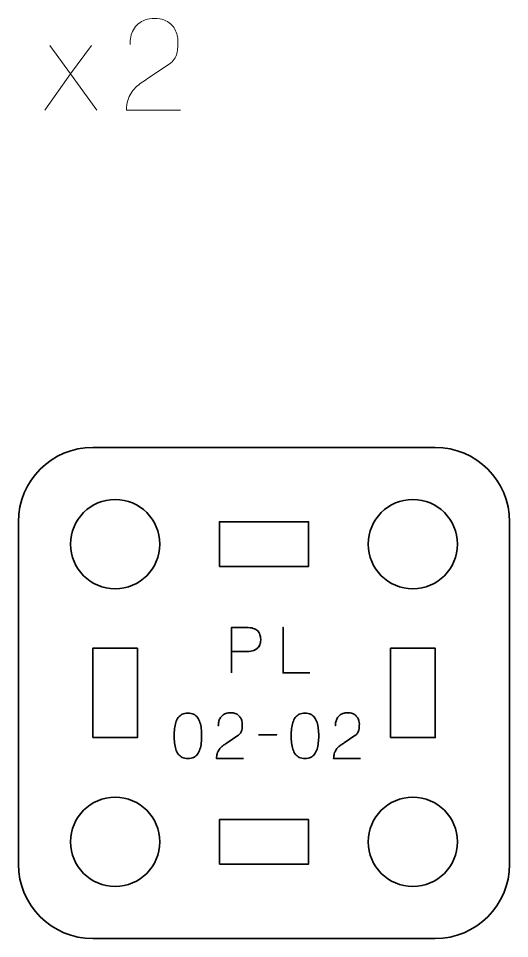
# Model space of a CAD drawing. Header units: centimetres. Extents: x -40 to 171, y -20 to 141.
# Drawn here: x 141.91 to 145.21, y 96.43 to 102.61 of the extents above; entities that cross this region are included whole.
import ezdxf

# ---------------------------------------------------------------- set-up
doc = ezdxf.new("R2010")
doc.units = ezdxf.units.CM
doc.header["$MEASUREMENT"] = 0
doc.layers.add('Layer 1', color=7, linetype='Continuous')

msp = doc.modelspace()

# ---------------------------------------------------------------- linework, layer by layer
at = {"layer": 'Layer 1', "color": 250, "lineweight": 35}
for points in [[(143.25675, 98.93235), (143.85675, 98.93235), (143.85675, 99.23235), (143.25675, 99.23235), (143.25675, 98.93235)], [(142.40675, 97.78235), (142.70675, 97.78235), (142.70675, 98.38235), (142.40675, 98.38235), (142.40675, 97.78235)], [(144.40675, 97.78235), (144.70675, 97.78235), (144.70675, 98.38235), (144.40675, 98.38235), (144.40675, 97.78235)], [(143.25675, 96.93235), (143.85675, 96.93235), (143.85675, 97.23235), (143.25675, 97.23235), (143.25675, 96.93235)]]:
    msp.add_lwpolyline(points, close=True, dxfattribs=at)
for centre in [(142.55675, 99.08235), (144.55675, 99.08235), (142.55675, 97.08235), (144.55675, 97.08235)]:
    msp.add_ellipse(centre, major_axis=(0, 0.3), ratio=1, dxfattribs=at)
at = {"layer": 'Layer 1', "color": 30, "lineweight": 9}
for points, knots in [([(142.99604, 101.9982), (142.99604, 101.9982), (142.63282, 101.9982), (142.63282, 101.9982), (142.63282, 101.9982), (142.63353, 102.02275), (142.63663, 102.04448), (142.64185, 102.06311), (142.64185, 102.06311), (142.64721, 102.08174), (142.65441, 102.09811), (142.6633, 102.11222), (142.6633, 102.11222), (142.67233, 102.12633), (142.68263, 102.13889), (142.69435, 102.1499), (142.69435, 102.1499), (142.70606, 102.16104), (142.71862, 102.1712), (142.73216, 102.1808), (142.73216, 102.1808), (142.74571, 102.19025), (142.75968, 102.19971), (142.77421, 102.20902), (142.77421, 102.20902), (142.77421, 102.20902), (142.91899, 102.30554), (142.91899, 102.30554), (142.91899, 102.30554), (142.93381, 102.31598), (142.94538, 102.32741), (142.95357, 102.33969), (142.95357, 102.33969), (142.96189, 102.35197), (142.96768, 102.36495), (142.97121, 102.37864), (142.97121, 102.37864), (142.97459, 102.39218), (142.97671, 102.40615), (142.97742, 102.42026), (142.97742, 102.42026), (142.97812, 102.43452), (142.9784, 102.44877), (142.97826, 102.46302), (142.97826, 102.46302), (142.97826, 102.47473), (142.97671, 102.48729), (142.97361, 102.50084), (142.97361, 102.50084), (142.97036, 102.51425), (142.96528, 102.52765), (142.95808, 102.54092), (142.95808, 102.54092), (142.95089, 102.55418), (142.94129, 102.56632), (142.9293, 102.57732), (142.9293, 102.57732), (142.9173, 102.58819), (142.90248, 102.59694), (142.88485, 102.60357), (142.88485, 102.60357), (142.86721, 102.6102), (142.84646, 102.61359), (142.82247, 102.61373), (142.82247, 102.61373), (142.79834, 102.61359), (142.77704, 102.6102), (142.75869, 102.60371), (142.75869, 102.60371), (142.74035, 102.59722), (142.72468, 102.58819), (142.7117, 102.57676), (142.7117, 102.57676), (142.69872, 102.56533), (142.68828, 102.55206), (142.68009, 102.53725), (142.68009, 102.53725), (142.67191, 102.52243), (142.66598, 102.50663), (142.66217, 102.48997), (142.66217, 102.48997), (142.65836, 102.47332), (142.65653, 102.45639), (142.65653, 102.43932), (142.65653, 102.43932), (142.65653, 102.45639), (142.65836, 102.47332), (142.66217, 102.48997), (142.66217, 102.48997), (142.66598, 102.50663), (142.67191, 102.52243), (142.68009, 102.53725), (142.68009, 102.53725), (142.68828, 102.55206), (142.69872, 102.56533), (142.7117, 102.57676), (142.7117, 102.57676), (142.72468, 102.58819), (142.74035, 102.59722), (142.75869, 102.60371), (142.75869, 102.60371), (142.77704, 102.6102), (142.79834, 102.61359), (142.82247, 102.61373), (142.82247, 102.61373), (142.84646, 102.61359), (142.86721, 102.6102), (142.88485, 102.60357), (142.88485, 102.60357), (142.90248, 102.59694), (142.9173, 102.58819), (142.9293, 102.57732), (142.9293, 102.57732), (142.94129, 102.56632), (142.95089, 102.55418), (142.95808, 102.54092), (142.95808, 102.54092), (142.96528, 102.52765), (142.97036, 102.51425), (142.97361, 102.50084), (142.97361, 102.50084), (142.97671, 102.48729), (142.97826, 102.47473), (142.97826, 102.46302), (142.97826, 102.46302), (142.9784, 102.44877), (142.97812, 102.43452), (142.97742, 102.42026), (142.97742, 102.42026), (142.97671, 102.40615), (142.97459, 102.39218), (142.97121, 102.37864), (142.97121, 102.37864), (142.96768, 102.36495), (142.96189, 102.35197), (142.95357, 102.33969), (142.95357, 102.33969), (142.94538, 102.32741), (142.93381, 102.31598), (142.91899, 102.30554), (142.91899, 102.30554), (142.91899, 102.30554), (142.77421, 102.20902), (142.77421, 102.20902), (142.77421, 102.20902), (142.75968, 102.19971), (142.74571, 102.19025), (142.73216, 102.1808), (142.73216, 102.1808), (142.71862, 102.1712), (142.70606, 102.16104), (142.69435, 102.1499), (142.69435, 102.1499), (142.68263, 102.13889), (142.67233, 102.12633), (142.6633, 102.11222), (142.6633, 102.11222), (142.65441, 102.09811), (142.64721, 102.08174), (142.64185, 102.06311), (142.64185, 102.06311), (142.63663, 102.04448), (142.63353, 102.02275), (142.63282, 101.9982), (142.63282, 101.9982), (142.63282, 101.9982), (142.99604, 101.9982), (142.99604, 101.9982)], [0, 0, 0, 0, 0.0238095, 0.0238095, 0.0238095, 0.0238095, 0.047619, 0.047619, 0.047619, 0.047619, 0.0714286, 0.0714286, 0.0714286, 0.0714286, 0.0952381, 0.0952381, 0.0952381, 0.0952381, 0.1190476, 0.1190476, 0.1190476, 0.1190476, 0.1428571, 0.1428571, 0.1428571, 0.1428571, 0.1666667, 0.1666667, 0.1666667, 0.1666667, 0.1904762, 0.1904762, 0.1904762, 0.1904762, 0.2142857, 0.2142857, 0.2142857, 0.2142857, 0.2380952, 0.2380952, 0.2380952, 0.2380952, 0.2619048, 0.2619048, 0.2619048, 0.2619048, 0.2857143, 0.2857143, 0.2857143, 0.2857143, 0.3095238, 0.3095238, 0.3095238, 0.3095238, 0.3333333, 0.3333333, 0.3333333, 0.3333333, 0.3571429, 0.3571429, 0.3571429, 0.3571429, 0.3809524, 0.3809524, 0.3809524, 0.3809524, 0.4047619, 0.4047619, 0.4047619, 0.4047619, 0.4285714, 0.4285714, 0.4285714, 0.4285714, 0.452381, 0.452381, 0.452381, 0.452381, 0.4761905, 0.4761905, 0.4761905, 0.4761905, 0.5, 0.5, 0.5, 0.5, 0.5238095, 0.5238095, 0.5238095, 0.5238095, 0.547619, 0.547619, 0.547619, 0.547619, 0.5714286, 0.5714286, 0.5714286, 0.5714286, 0.5952381, 0.5952381, 0.5952381, 0.5952381, 0.6190476, 0.6190476, 0.6190476, 0.6190476, 0.6428571, 0.6428571, 0.6428571, 0.6428571, 0.6666667, 0.6666667, 0.6666667, 0.6666667, 0.6904762, 0.6904762, 0.6904762, 0.6904762, 0.7142857, 0.7142857, 0.7142857, 0.7142857, 0.7380952, 0.7380952, 0.7380952, 0.7380952, 0.7619048, 0.7619048, 0.7619048, 0.7619048, 0.7857143, 0.7857143, 0.7857143, 0.7857143, 0.8095238, 0.8095238, 0.8095238, 0.8095238, 0.8333333, 0.8333333, 0.8333333, 0.8333333, 0.8571429, 0.8571429, 0.8571429, 0.8571429, 0.8809524, 0.8809524, 0.8809524, 0.8809524, 0.9047619, 0.9047619, 0.9047619, 0.9047619, 0.9285714, 0.9285714, 0.9285714, 0.9285714, 0.952381, 0.952381, 0.952381, 0.952381, 0.9761905, 0.9761905, 0.9761905, 0.9761905, 1, 1, 1, 1]), ([(142.08333, 101.9982), (142.08333, 101.9982), (142.25774, 102.24035), (142.25774, 102.24035), (142.25774, 102.24035), (142.25774, 102.24035), (142.11889, 102.43254), (142.11889, 102.43254), (142.11889, 102.43254), (142.11889, 102.43254), (142.25774, 102.24035), (142.25774, 102.24035), (142.25774, 102.24035), (142.25774, 102.24035), (142.39744, 102.43254), (142.39744, 102.43254), (142.39744, 102.43254), (142.39744, 102.43254), (142.25774, 102.24035), (142.25774, 102.24035), (142.25774, 102.24035), (142.25774, 102.24035), (142.43301, 101.9982), (142.43301, 101.9982), (142.43301, 101.9982), (142.43301, 101.9982), (142.25774, 102.24035), (142.25774, 102.24035), (142.25774, 102.24035), (142.25774, 102.24035), (142.08333, 101.9982), (142.08333, 101.9982)], [0, 0, 0, 0, 0.125, 0.125, 0.125, 0.125, 0.25, 0.25, 0.25, 0.25, 0.375, 0.375, 0.375, 0.375, 0.5, 0.5, 0.5, 0.5, 0.625, 0.625, 0.625, 0.625, 0.75, 0.75, 0.75, 0.75, 0.875, 0.875, 0.875, 0.875, 1, 1, 1, 1])]:
    msp.add_open_spline(points, degree=3, knots=knots, dxfattribs=at)
at = {"layer": 'Layer 1', "color": 250, "lineweight": 35}
msp.add_open_spline([(141.90675, 96.93235), (141.90675, 96.93235), (141.90675, 99.23235), (141.90675, 99.23235), (141.90675, 99.23235), (141.90675, 99.50844), (142.13066, 99.73235), (142.40675, 99.73235), (142.40675, 99.73235), (142.40675, 99.73235), (144.70675, 99.73235), (144.70675, 99.73235), (144.70675, 99.73235), (144.98284, 99.73235), (145.20675, 99.50844), (145.20675, 99.23235), (145.20675, 99.23235), (145.20675, 99.23235), (145.20675, 96.93235), (145.20675, 96.93235), (145.20675, 96.93235), (145.20675, 96.65626), (144.98284, 96.43235), (144.70675, 96.43235), (144.70675, 96.43235), (144.70675, 96.43235), (142.40675, 96.43235), (142.40675, 96.43235), (142.40675, 96.43235), (142.13066, 96.43235), (141.90675, 96.65626), (141.90675, 96.93235)], degree=3, knots=[0, 0, 0, 0, 0.125, 0.125, 0.125, 0.125, 0.25, 0.25, 0.25, 0.25, 0.375, 0.375, 0.375, 0.375, 0.5, 0.5, 0.5, 0.5, 0.625, 0.625, 0.625, 0.625, 0.75, 0.75, 0.75, 0.75, 0.875, 0.875, 0.875, 0.875, 1, 1, 1, 1], dxfattribs=at)
at = {"layer": 'Layer 1', "color": 30, "lineweight": 35}
for points, knots in [([(143.3392, 98.21743), (143.3392, 98.21743), (143.3392, 98.52265), (143.3392, 98.52265), (143.3392, 98.52265), (143.3392, 98.52265), (143.43657, 98.52265), (143.43657, 98.52265), (143.43657, 98.52265), (143.45604, 98.52258), (143.47205, 98.52039), (143.48468, 98.51616), (143.48468, 98.51616), (143.49724, 98.512), (143.50712, 98.50621), (143.51425, 98.49887), (143.51425, 98.49887), (143.52137, 98.49161), (143.52645, 98.48328), (143.52956, 98.4739), (143.52956, 98.4739), (143.53259, 98.46451), (143.53435, 98.45471), (143.53478, 98.44433), (143.53478, 98.44433), (143.53527, 98.43396), (143.53407, 98.4238), (143.53125, 98.41393), (143.53125, 98.41393), (143.52836, 98.40405), (143.52349, 98.39509), (143.5165, 98.38704), (143.5165, 98.38704), (143.50959, 98.379), (143.50021, 98.37258), (143.48842, 98.36785), (143.48842, 98.36785), (143.47664, 98.36306), (143.46204, 98.36066), (143.44461, 98.36052), (143.44461, 98.36052), (143.44461, 98.36052), (143.3392, 98.36052), (143.3392, 98.36052), (143.3392, 98.36052), (143.3392, 98.36052), (143.44461, 98.36052), (143.44461, 98.36052), (143.44461, 98.36052), (143.46168, 98.36066), (143.47615, 98.36306), (143.48786, 98.36785), (143.48786, 98.36785), (143.49964, 98.37258), (143.50903, 98.379), (143.51608, 98.38704), (143.51608, 98.38704), (143.52307, 98.39509), (143.52808, 98.40405), (143.53104, 98.41393), (143.53104, 98.41393), (143.534, 98.4238), (143.53527, 98.43396), (143.53478, 98.44433), (143.53478, 98.44433), (143.53435, 98.45471), (143.53259, 98.46451), (143.52942, 98.4739), (143.52942, 98.4739), (143.52631, 98.48328), (143.52109, 98.49161), (143.51396, 98.49887), (143.51396, 98.49887), (143.50677, 98.50621), (143.49689, 98.512), (143.48433, 98.51616), (143.48433, 98.51616), (143.4717, 98.52039), (143.45583, 98.52258), (143.43657, 98.52265), (143.43657, 98.52265), (143.43657, 98.52265), (143.3392, 98.52265), (143.3392, 98.52265), (143.3392, 98.52265), (143.3392, 98.52265), (143.3392, 98.21743), (143.3392, 98.21743)], [0, 0, 0, 0, 0.0454545, 0.0454545, 0.0454545, 0.0454545, 0.0909091, 0.0909091, 0.0909091, 0.0909091, 0.1363636, 0.1363636, 0.1363636, 0.1363636, 0.1818182, 0.1818182, 0.1818182, 0.1818182, 0.2272727, 0.2272727, 0.2272727, 0.2272727, 0.2727273, 0.2727273, 0.2727273, 0.2727273, 0.3181818, 0.3181818, 0.3181818, 0.3181818, 0.3636364, 0.3636364, 0.3636364, 0.3636364, 0.4090909, 0.4090909, 0.4090909, 0.4090909, 0.4545455, 0.4545455, 0.4545455, 0.4545455, 0.5, 0.5, 0.5, 0.5, 0.5454545, 0.5454545, 0.5454545, 0.5454545, 0.5909091, 0.5909091, 0.5909091, 0.5909091, 0.6363636, 0.6363636, 0.6363636, 0.6363636, 0.6818182, 0.6818182, 0.6818182, 0.6818182, 0.7272727, 0.7272727, 0.7272727, 0.7272727, 0.7727273, 0.7727273, 0.7727273, 0.7727273, 0.8181818, 0.8181818, 0.8181818, 0.8181818, 0.8636364, 0.8636364, 0.8636364, 0.8636364, 0.9090909, 0.9090909, 0.9090909, 0.9090909, 0.9545455, 0.9545455, 0.9545455, 0.9545455, 1, 1, 1, 1]), ([(143.8637, 98.21743), (143.8637, 98.21743), (143.68548, 98.21743), (143.68548, 98.21743), (143.68548, 98.21743), (143.68548, 98.21743), (143.68548, 98.52265), (143.68548, 98.52265), (143.68548, 98.52265), (143.68548, 98.52265), (143.68548, 98.21743), (143.68548, 98.21743), (143.68548, 98.21743), (143.68548, 98.21743), (143.8637, 98.21743), (143.8637, 98.21743)], [0, 0, 0, 0, 0.25, 0.25, 0.25, 0.25, 0.5, 0.5, 0.5, 0.5, 0.75, 0.75, 0.75, 0.75, 1, 1, 1, 1]), ([(143.04541, 97.64212), (143.06022, 97.64219), (143.07299, 97.6448), (143.08365, 97.64988), (143.08365, 97.64988), (143.09423, 97.65496), (143.10305, 97.66223), (143.1101, 97.67147), (143.1101, 97.67147), (143.11709, 97.68078), (143.12259, 97.69179), (143.12668, 97.70449), (143.12668, 97.70449), (143.13071, 97.71719), (143.1336, 97.73109), (143.13522, 97.74633), (143.13522, 97.74633), (143.13692, 97.76157), (143.13776, 97.77759), (143.13769, 97.79452), (143.13769, 97.79452), (143.13776, 97.81138), (143.13692, 97.8274), (143.13522, 97.84257), (143.13522, 97.84257), (143.1336, 97.85774), (143.13071, 97.87171), (143.12668, 97.88441), (143.12668, 97.88441), (143.12259, 97.89704), (143.11709, 97.90804), (143.1101, 97.91743), (143.1101, 97.91743), (143.10305, 97.92674), (143.09423, 97.93401), (143.08365, 97.93909), (143.08365, 97.93909), (143.07299, 97.94424), (143.06022, 97.94685), (143.04541, 97.94692), (143.04541, 97.94692), (143.03059, 97.94685), (143.01782, 97.94424), (143.00716, 97.93909), (143.00716, 97.93909), (142.99658, 97.93401), (142.98776, 97.92674), (142.98071, 97.91743), (142.98071, 97.91743), (142.97372, 97.90804), (142.96822, 97.89704), (142.96413, 97.88441), (142.96413, 97.88441), (142.9601, 97.87171), (142.95721, 97.85774), (142.95559, 97.84257), (142.95559, 97.84257), (142.9539, 97.8274), (142.95305, 97.81138), (142.95312, 97.79452), (142.95312, 97.79452), (142.95305, 97.77759), (142.9539, 97.76157), (142.95559, 97.74633), (142.95559, 97.74633), (142.95721, 97.73109), (142.9601, 97.71719), (142.96413, 97.70449), (142.96413, 97.70449), (142.96822, 97.69179), (142.97372, 97.68078), (142.98071, 97.67147), (142.98071, 97.67147), (142.98776, 97.66223), (142.99658, 97.65496), (143.00716, 97.64988), (143.00716, 97.64988), (143.01782, 97.6448), (143.03059, 97.64219), (143.04541, 97.64212)], [0, 0, 0, 0, 0.05, 0.05, 0.05, 0.05, 0.1, 0.1, 0.1, 0.1, 0.15, 0.15, 0.15, 0.15, 0.2, 0.2, 0.2, 0.2, 0.25, 0.25, 0.25, 0.25, 0.3, 0.3, 0.3, 0.3, 0.35, 0.35, 0.35, 0.35, 0.4, 0.4, 0.4, 0.4, 0.45, 0.45, 0.45, 0.45, 0.5, 0.5, 0.5, 0.5, 0.55, 0.55, 0.55, 0.55, 0.6, 0.6, 0.6, 0.6, 0.65, 0.65, 0.65, 0.65, 0.7, 0.7, 0.7, 0.7, 0.75, 0.75, 0.75, 0.75, 0.8, 0.8, 0.8, 0.8, 0.85, 0.85, 0.85, 0.85, 0.9, 0.9, 0.9, 0.9, 0.95, 0.95, 0.95, 0.95, 1, 1, 1, 1]), ([(143.04541, 97.64212), (143.06022, 97.64219), (143.07299, 97.6448), (143.08365, 97.64988), (143.08365, 97.64988), (143.09423, 97.65496), (143.10305, 97.66223), (143.1101, 97.67147), (143.1101, 97.67147), (143.11709, 97.68078), (143.12259, 97.69179), (143.12668, 97.70449), (143.12668, 97.70449), (143.13071, 97.71719), (143.1336, 97.73109), (143.13522, 97.74633), (143.13522, 97.74633), (143.13692, 97.76157), (143.13776, 97.77759), (143.13769, 97.79452), (143.13769, 97.79452), (143.13776, 97.81138), (143.13692, 97.8274), (143.13522, 97.84257), (143.13522, 97.84257), (143.1336, 97.85774), (143.13071, 97.87171), (143.12668, 97.88441), (143.12668, 97.88441), (143.12259, 97.89704), (143.11709, 97.90804), (143.1101, 97.91743), (143.1101, 97.91743), (143.10305, 97.92674), (143.09423, 97.93401), (143.08365, 97.93909), (143.08365, 97.93909), (143.07299, 97.94424), (143.06022, 97.94685), (143.04541, 97.94692), (143.04541, 97.94692), (143.03059, 97.94685), (143.01782, 97.94424), (143.00716, 97.93909), (143.00716, 97.93909), (142.99658, 97.93401), (142.98776, 97.92674), (142.98071, 97.91743), (142.98071, 97.91743), (142.97372, 97.90804), (142.96822, 97.89704), (142.96413, 97.88441), (142.96413, 97.88441), (142.9601, 97.87171), (142.95721, 97.85774), (142.95559, 97.84257), (142.95559, 97.84257), (142.9539, 97.8274), (142.95305, 97.81138), (142.95312, 97.79452), (142.95312, 97.79452), (142.95305, 97.77759), (142.9539, 97.76157), (142.95559, 97.74633), (142.95559, 97.74633), (142.95721, 97.73109), (142.9601, 97.71719), (142.96413, 97.70449), (142.96413, 97.70449), (142.96822, 97.69179), (142.97372, 97.68078), (142.98071, 97.67147), (142.98071, 97.67147), (142.98776, 97.66223), (142.99658, 97.65496), (143.00716, 97.64988), (143.00716, 97.64988), (143.01782, 97.6448), (143.03059, 97.64219), (143.04541, 97.64212)], [0, 0, 0, 0, 0.05, 0.05, 0.05, 0.05, 0.1, 0.1, 0.1, 0.1, 0.15, 0.15, 0.15, 0.15, 0.2, 0.2, 0.2, 0.2, 0.25, 0.25, 0.25, 0.25, 0.3, 0.3, 0.3, 0.3, 0.35, 0.35, 0.35, 0.35, 0.4, 0.4, 0.4, 0.4, 0.45, 0.45, 0.45, 0.45, 0.5, 0.5, 0.5, 0.5, 0.55, 0.55, 0.55, 0.55, 0.6, 0.6, 0.6, 0.6, 0.65, 0.65, 0.65, 0.65, 0.7, 0.7, 0.7, 0.7, 0.75, 0.75, 0.75, 0.75, 0.8, 0.8, 0.8, 0.8, 0.85, 0.85, 0.85, 0.85, 0.9, 0.9, 0.9, 0.9, 0.95, 0.95, 0.95, 0.95, 1, 1, 1, 1]), ([(143.41963, 97.64212), (143.41963, 97.64212), (143.23802, 97.64212), (143.23802, 97.64212), (143.23802, 97.64212), (143.23837, 97.6544), (143.23992, 97.66526), (143.24254, 97.67458), (143.24254, 97.67458), (143.24522, 97.68389), (143.24881, 97.69207), (143.25326, 97.69913), (143.25326, 97.69913), (143.25778, 97.70618), (143.26293, 97.71246), (143.26878, 97.71797), (143.26878, 97.71797), (143.27464, 97.72354), (143.28092, 97.72862), (143.28769, 97.73342), (143.28769, 97.73342), (143.29446, 97.73815), (143.30145, 97.74287), (143.30872, 97.74753), (143.30872, 97.74753), (143.30872, 97.74753), (143.38111, 97.79579), (143.38111, 97.79579), (143.38111, 97.79579), (143.38851, 97.80101), (143.3943, 97.80672), (143.39839, 97.81286), (143.39839, 97.81286), (143.40255, 97.819), (143.40545, 97.82549), (143.40721, 97.83234), (143.40721, 97.83234), (143.4089, 97.83911), (143.40996, 97.84609), (143.41031, 97.85315), (143.41031, 97.85315), (143.41067, 97.86028), (143.41081, 97.8674), (143.41074, 97.87453), (143.41074, 97.87453), (143.41074, 97.88038), (143.40996, 97.88666), (143.40841, 97.89344), (143.40841, 97.89344), (143.40679, 97.90014), (143.40425, 97.90684), (143.40065, 97.91347), (143.40065, 97.91347), (143.39705, 97.92011), (143.39225, 97.92617), (143.38626, 97.93168), (143.38626, 97.93168), (143.38026, 97.93711), (143.37285, 97.94148), (143.36403, 97.9448), (143.36403, 97.9448), (143.35521, 97.94812), (143.34484, 97.94981), (143.33285, 97.94988), (143.33285, 97.94988), (143.32078, 97.94981), (143.31013, 97.94812), (143.30095, 97.94487), (143.30095, 97.94487), (143.29178, 97.94163), (143.28395, 97.93711), (143.27746, 97.9314), (143.27746, 97.9314), (143.27097, 97.92568), (143.26575, 97.91905), (143.26166, 97.91164), (143.26166, 97.91164), (143.25756, 97.90423), (143.2546, 97.89633), (143.2527, 97.888), (143.2527, 97.888), (143.25079, 97.87968), (143.24987, 97.87121), (143.24987, 97.86267), (143.24987, 97.86267), (143.24987, 97.87121), (143.25079, 97.87968), (143.2527, 97.888), (143.2527, 97.888), (143.2546, 97.89633), (143.25756, 97.90423), (143.26166, 97.91164), (143.26166, 97.91164), (143.26575, 97.91905), (143.27097, 97.92568), (143.27746, 97.9314), (143.27746, 97.9314), (143.28395, 97.93711), (143.29178, 97.94163), (143.30095, 97.94487), (143.30095, 97.94487), (143.31013, 97.94812), (143.32078, 97.94981), (143.33285, 97.94988), (143.33285, 97.94988), (143.34484, 97.94981), (143.35521, 97.94812), (143.36403, 97.9448), (143.36403, 97.9448), (143.37285, 97.94148), (143.38026, 97.93711), (143.38626, 97.93168), (143.38626, 97.93168), (143.39225, 97.92617), (143.39705, 97.92011), (143.40065, 97.91347), (143.40065, 97.91347), (143.40425, 97.90684), (143.40679, 97.90014), (143.40841, 97.89344), (143.40841, 97.89344), (143.40996, 97.88666), (143.41074, 97.88038), (143.41074, 97.87453), (143.41074, 97.87453), (143.41081, 97.8674), (143.41067, 97.86028), (143.41031, 97.85315), (143.41031, 97.85315), (143.40996, 97.84609), (143.4089, 97.83911), (143.40721, 97.83234), (143.40721, 97.83234), (143.40545, 97.82549), (143.40255, 97.819), (143.39839, 97.81286), (143.39839, 97.81286), (143.3943, 97.80672), (143.38851, 97.80101), (143.38111, 97.79579), (143.38111, 97.79579), (143.38111, 97.79579), (143.30872, 97.74753), (143.30872, 97.74753), (143.30872, 97.74753), (143.30145, 97.74287), (143.29446, 97.73815), (143.28769, 97.73342), (143.28769, 97.73342), (143.28092, 97.72862), (143.27464, 97.72354), (143.26878, 97.71797), (143.26878, 97.71797), (143.26293, 97.71246), (143.25778, 97.70618), (143.25326, 97.69913), (143.25326, 97.69913), (143.24881, 97.69207), (143.24522, 97.68389), (143.24254, 97.67458), (143.24254, 97.67458), (143.23992, 97.66526), (143.23837, 97.6544), (143.23802, 97.64212), (143.23802, 97.64212), (143.23802, 97.64212), (143.41963, 97.64212), (143.41963, 97.64212)], [0, 0, 0, 0, 0.0238095, 0.0238095, 0.0238095, 0.0238095, 0.047619, 0.047619, 0.047619, 0.047619, 0.0714286, 0.0714286, 0.0714286, 0.0714286, 0.0952381, 0.0952381, 0.0952381, 0.0952381, 0.1190476, 0.1190476, 0.1190476, 0.1190476, 0.1428571, 0.1428571, 0.1428571, 0.1428571, 0.1666667, 0.1666667, 0.1666667, 0.1666667, 0.1904762, 0.1904762, 0.1904762, 0.1904762, 0.2142857, 0.2142857, 0.2142857, 0.2142857, 0.2380952, 0.2380952, 0.2380952, 0.2380952, 0.2619048, 0.2619048, 0.2619048, 0.2619048, 0.2857143, 0.2857143, 0.2857143, 0.2857143, 0.3095238, 0.3095238, 0.3095238, 0.3095238, 0.3333333, 0.3333333, 0.3333333, 0.3333333, 0.3571429, 0.3571429, 0.3571429, 0.3571429, 0.3809524, 0.3809524, 0.3809524, 0.3809524, 0.4047619, 0.4047619, 0.4047619, 0.4047619, 0.4285714, 0.4285714, 0.4285714, 0.4285714, 0.452381, 0.452381, 0.452381, 0.452381, 0.4761905, 0.4761905, 0.4761905, 0.4761905, 0.5, 0.5, 0.5, 0.5, 0.5238095, 0.5238095, 0.5238095, 0.5238095, 0.547619, 0.547619, 0.547619, 0.547619, 0.5714286, 0.5714286, 0.5714286, 0.5714286, 0.5952381, 0.5952381, 0.5952381, 0.5952381, 0.6190476, 0.6190476, 0.6190476, 0.6190476, 0.6428571, 0.6428571, 0.6428571, 0.6428571, 0.6666667, 0.6666667, 0.6666667, 0.6666667, 0.6904762, 0.6904762, 0.6904762, 0.6904762, 0.7142857, 0.7142857, 0.7142857, 0.7142857, 0.7380952, 0.7380952, 0.7380952, 0.7380952, 0.7619048, 0.7619048, 0.7619048, 0.7619048, 0.7857143, 0.7857143, 0.7857143, 0.7857143, 0.8095238, 0.8095238, 0.8095238, 0.8095238, 0.8333333, 0.8333333, 0.8333333, 0.8333333, 0.8571429, 0.8571429, 0.8571429, 0.8571429, 0.8809524, 0.8809524, 0.8809524, 0.8809524, 0.9047619, 0.9047619, 0.9047619, 0.9047619, 0.9285714, 0.9285714, 0.9285714, 0.9285714, 0.952381, 0.952381, 0.952381, 0.952381, 0.9761905, 0.9761905, 0.9761905, 0.9761905, 1, 1, 1, 1]), ([(143.83195, 97.64212), (143.84676, 97.64219), (143.85953, 97.6448), (143.87019, 97.64988), (143.87019, 97.64988), (143.88077, 97.65496), (143.88959, 97.66223), (143.89664, 97.67147), (143.89664, 97.67147), (143.90363, 97.68078), (143.90913, 97.69179), (143.91322, 97.70449), (143.91322, 97.70449), (143.91725, 97.71719), (143.92014, 97.73109), (143.92176, 97.74633), (143.92176, 97.74633), (143.92346, 97.76157), (143.9243, 97.77759), (143.92423, 97.79452), (143.92423, 97.79452), (143.9243, 97.81138), (143.92346, 97.8274), (143.92176, 97.84257), (143.92176, 97.84257), (143.92014, 97.85774), (143.91725, 97.87171), (143.91322, 97.88441), (143.91322, 97.88441), (143.90913, 97.89704), (143.90363, 97.90804), (143.89664, 97.91743), (143.89664, 97.91743), (143.88959, 97.92674), (143.88077, 97.93401), (143.87019, 97.93909), (143.87019, 97.93909), (143.85953, 97.94424), (143.84676, 97.94685), (143.83195, 97.94692), (143.83195, 97.94692), (143.81713, 97.94685), (143.80436, 97.94424), (143.7937, 97.93909), (143.7937, 97.93909), (143.78312, 97.93401), (143.7743, 97.92674), (143.76725, 97.91743), (143.76725, 97.91743), (143.76026, 97.90804), (143.75476, 97.89704), (143.75067, 97.88441), (143.75067, 97.88441), (143.74664, 97.87171), (143.74375, 97.85774), (143.74213, 97.84257), (143.74213, 97.84257), (143.74044, 97.8274), (143.73959, 97.81138), (143.73966, 97.79452), (143.73966, 97.79452), (143.73959, 97.77759), (143.74044, 97.76157), (143.74213, 97.74633), (143.74213, 97.74633), (143.74375, 97.73109), (143.74664, 97.71719), (143.75067, 97.70449), (143.75067, 97.70449), (143.75476, 97.69179), (143.76026, 97.68078), (143.76725, 97.67147), (143.76725, 97.67147), (143.7743, 97.66223), (143.78312, 97.65496), (143.7937, 97.64988), (143.7937, 97.64988), (143.80436, 97.6448), (143.81713, 97.64219), (143.83195, 97.64212)], [0, 0, 0, 0, 0.05, 0.05, 0.05, 0.05, 0.1, 0.1, 0.1, 0.1, 0.15, 0.15, 0.15, 0.15, 0.2, 0.2, 0.2, 0.2, 0.25, 0.25, 0.25, 0.25, 0.3, 0.3, 0.3, 0.3, 0.35, 0.35, 0.35, 0.35, 0.4, 0.4, 0.4, 0.4, 0.45, 0.45, 0.45, 0.45, 0.5, 0.5, 0.5, 0.5, 0.55, 0.55, 0.55, 0.55, 0.6, 0.6, 0.6, 0.6, 0.65, 0.65, 0.65, 0.65, 0.7, 0.7, 0.7, 0.7, 0.75, 0.75, 0.75, 0.75, 0.8, 0.8, 0.8, 0.8, 0.85, 0.85, 0.85, 0.85, 0.9, 0.9, 0.9, 0.9, 0.95, 0.95, 0.95, 0.95, 1, 1, 1, 1]), ([(143.83195, 97.64212), (143.84676, 97.64219), (143.85953, 97.6448), (143.87019, 97.64988), (143.87019, 97.64988), (143.88077, 97.65496), (143.88959, 97.66223), (143.89664, 97.67147), (143.89664, 97.67147), (143.90363, 97.68078), (143.90913, 97.69179), (143.91322, 97.70449), (143.91322, 97.70449), (143.91725, 97.71719), (143.92014, 97.73109), (143.92176, 97.74633), (143.92176, 97.74633), (143.92346, 97.76157), (143.9243, 97.77759), (143.92423, 97.79452), (143.92423, 97.79452), (143.9243, 97.81138), (143.92346, 97.8274), (143.92176, 97.84257), (143.92176, 97.84257), (143.92014, 97.85774), (143.91725, 97.87171), (143.91322, 97.88441), (143.91322, 97.88441), (143.90913, 97.89704), (143.90363, 97.90804), (143.89664, 97.91743), (143.89664, 97.91743), (143.88959, 97.92674), (143.88077, 97.93401), (143.87019, 97.93909), (143.87019, 97.93909), (143.85953, 97.94424), (143.84676, 97.94685), (143.83195, 97.94692), (143.83195, 97.94692), (143.81713, 97.94685), (143.80436, 97.94424), (143.7937, 97.93909), (143.7937, 97.93909), (143.78312, 97.93401), (143.7743, 97.92674), (143.76725, 97.91743), (143.76725, 97.91743), (143.76026, 97.90804), (143.75476, 97.89704), (143.75067, 97.88441), (143.75067, 97.88441), (143.74664, 97.87171), (143.74375, 97.85774), (143.74213, 97.84257), (143.74213, 97.84257), (143.74044, 97.8274), (143.73959, 97.81138), (143.73966, 97.79452), (143.73966, 97.79452), (143.73959, 97.77759), (143.74044, 97.76157), (143.74213, 97.74633), (143.74213, 97.74633), (143.74375, 97.73109), (143.74664, 97.71719), (143.75067, 97.70449), (143.75067, 97.70449), (143.75476, 97.69179), (143.76026, 97.68078), (143.76725, 97.67147), (143.76725, 97.67147), (143.7743, 97.66223), (143.78312, 97.65496), (143.7937, 97.64988), (143.7937, 97.64988), (143.80436, 97.6448), (143.81713, 97.64219), (143.83195, 97.64212)], [0, 0, 0, 0, 0.05, 0.05, 0.05, 0.05, 0.1, 0.1, 0.1, 0.1, 0.15, 0.15, 0.15, 0.15, 0.2, 0.2, 0.2, 0.2, 0.25, 0.25, 0.25, 0.25, 0.3, 0.3, 0.3, 0.3, 0.35, 0.35, 0.35, 0.35, 0.4, 0.4, 0.4, 0.4, 0.45, 0.45, 0.45, 0.45, 0.5, 0.5, 0.5, 0.5, 0.55, 0.55, 0.55, 0.55, 0.6, 0.6, 0.6, 0.6, 0.65, 0.65, 0.65, 0.65, 0.7, 0.7, 0.7, 0.7, 0.75, 0.75, 0.75, 0.75, 0.8, 0.8, 0.8, 0.8, 0.85, 0.85, 0.85, 0.85, 0.9, 0.9, 0.9, 0.9, 0.95, 0.95, 0.95, 0.95, 1, 1, 1, 1]), ([(144.20617, 97.64212), (144.20617, 97.64212), (144.02456, 97.64212), (144.02456, 97.64212), (144.02456, 97.64212), (144.02491, 97.6544), (144.02646, 97.66526), (144.02908, 97.67458), (144.02908, 97.67458), (144.03176, 97.68389), (144.03535, 97.69207), (144.0398, 97.69913), (144.0398, 97.69913), (144.04432, 97.70618), (144.04947, 97.71246), (144.05532, 97.71797), (144.05532, 97.71797), (144.06118, 97.72354), (144.06746, 97.72862), (144.07423, 97.73342), (144.07423, 97.73342), (144.081, 97.73815), (144.08799, 97.74287), (144.09526, 97.74753), (144.09526, 97.74753), (144.09526, 97.74753), (144.16765, 97.79579), (144.16765, 97.79579), (144.16765, 97.79579), (144.17505, 97.80101), (144.18084, 97.80672), (144.18493, 97.81286), (144.18493, 97.81286), (144.18909, 97.819), (144.19199, 97.82549), (144.19375, 97.83234), (144.19375, 97.83234), (144.19544, 97.83911), (144.1965, 97.84609), (144.19685, 97.85315), (144.19685, 97.85315), (144.19721, 97.86028), (144.19735, 97.8674), (144.19728, 97.87453), (144.19728, 97.87453), (144.19728, 97.88038), (144.1965, 97.88666), (144.19495, 97.89344), (144.19495, 97.89344), (144.19333, 97.90014), (144.19079, 97.90684), (144.18719, 97.91347), (144.18719, 97.91347), (144.18359, 97.92011), (144.17879, 97.92617), (144.1728, 97.93168), (144.1728, 97.93168), (144.1668, 97.93711), (144.15939, 97.94148), (144.15057, 97.9448), (144.15057, 97.9448), (144.14175, 97.94812), (144.13138, 97.94981), (144.11939, 97.94988), (144.11939, 97.94988), (144.10732, 97.94981), (144.09667, 97.94812), (144.08749, 97.94487), (144.08749, 97.94487), (144.07832, 97.94163), (144.07049, 97.93711), (144.064, 97.9314), (144.064, 97.9314), (144.05751, 97.92568), (144.05229, 97.91905), (144.0482, 97.91164), (144.0482, 97.91164), (144.0441, 97.90423), (144.04114, 97.89633), (144.03924, 97.888), (144.03924, 97.888), (144.03733, 97.87968), (144.03641, 97.87121), (144.03641, 97.86267), (144.03641, 97.86267), (144.03641, 97.87121), (144.03733, 97.87968), (144.03924, 97.888), (144.03924, 97.888), (144.04114, 97.89633), (144.0441, 97.90423), (144.0482, 97.91164), (144.0482, 97.91164), (144.05229, 97.91905), (144.05751, 97.92568), (144.064, 97.9314), (144.064, 97.9314), (144.07049, 97.93711), (144.07832, 97.94163), (144.08749, 97.94487), (144.08749, 97.94487), (144.09667, 97.94812), (144.10732, 97.94981), (144.11939, 97.94988), (144.11939, 97.94988), (144.13138, 97.94981), (144.14175, 97.94812), (144.15057, 97.9448), (144.15057, 97.9448), (144.15939, 97.94148), (144.1668, 97.93711), (144.1728, 97.93168), (144.1728, 97.93168), (144.17879, 97.92617), (144.18359, 97.92011), (144.18719, 97.91347), (144.18719, 97.91347), (144.19079, 97.90684), (144.19333, 97.90014), (144.19495, 97.89344), (144.19495, 97.89344), (144.1965, 97.88666), (144.19728, 97.88038), (144.19728, 97.87453), (144.19728, 97.87453), (144.19735, 97.8674), (144.19721, 97.86028), (144.19685, 97.85315), (144.19685, 97.85315), (144.1965, 97.84609), (144.19544, 97.83911), (144.19375, 97.83234), (144.19375, 97.83234), (144.19199, 97.82549), (144.18909, 97.819), (144.18493, 97.81286), (144.18493, 97.81286), (144.18084, 97.80672), (144.17505, 97.80101), (144.16765, 97.79579), (144.16765, 97.79579), (144.16765, 97.79579), (144.09526, 97.74753), (144.09526, 97.74753), (144.09526, 97.74753), (144.08799, 97.74287), (144.081, 97.73815), (144.07423, 97.73342), (144.07423, 97.73342), (144.06746, 97.72862), (144.06118, 97.72354), (144.05532, 97.71797), (144.05532, 97.71797), (144.04947, 97.71246), (144.04432, 97.70618), (144.0398, 97.69913), (144.0398, 97.69913), (144.03535, 97.69207), (144.03176, 97.68389), (144.02908, 97.67458), (144.02908, 97.67458), (144.02646, 97.66526), (144.02491, 97.6544), (144.02456, 97.64212), (144.02456, 97.64212), (144.02456, 97.64212), (144.20617, 97.64212), (144.20617, 97.64212)], [0, 0, 0, 0, 0.0238095, 0.0238095, 0.0238095, 0.0238095, 0.047619, 0.047619, 0.047619, 0.047619, 0.0714286, 0.0714286, 0.0714286, 0.0714286, 0.0952381, 0.0952381, 0.0952381, 0.0952381, 0.1190476, 0.1190476, 0.1190476, 0.1190476, 0.1428571, 0.1428571, 0.1428571, 0.1428571, 0.1666667, 0.1666667, 0.1666667, 0.1666667, 0.1904762, 0.1904762, 0.1904762, 0.1904762, 0.2142857, 0.2142857, 0.2142857, 0.2142857, 0.2380952, 0.2380952, 0.2380952, 0.2380952, 0.2619048, 0.2619048, 0.2619048, 0.2619048, 0.2857143, 0.2857143, 0.2857143, 0.2857143, 0.3095238, 0.3095238, 0.3095238, 0.3095238, 0.3333333, 0.3333333, 0.3333333, 0.3333333, 0.3571429, 0.3571429, 0.3571429, 0.3571429, 0.3809524, 0.3809524, 0.3809524, 0.3809524, 0.4047619, 0.4047619, 0.4047619, 0.4047619, 0.4285714, 0.4285714, 0.4285714, 0.4285714, 0.452381, 0.452381, 0.452381, 0.452381, 0.4761905, 0.4761905, 0.4761905, 0.4761905, 0.5, 0.5, 0.5, 0.5, 0.5238095, 0.5238095, 0.5238095, 0.5238095, 0.547619, 0.547619, 0.547619, 0.547619, 0.5714286, 0.5714286, 0.5714286, 0.5714286, 0.5952381, 0.5952381, 0.5952381, 0.5952381, 0.6190476, 0.6190476, 0.6190476, 0.6190476, 0.6428571, 0.6428571, 0.6428571, 0.6428571, 0.6666667, 0.6666667, 0.6666667, 0.6666667, 0.6904762, 0.6904762, 0.6904762, 0.6904762, 0.7142857, 0.7142857, 0.7142857, 0.7142857, 0.7380952, 0.7380952, 0.7380952, 0.7380952, 0.7619048, 0.7619048, 0.7619048, 0.7619048, 0.7857143, 0.7857143, 0.7857143, 0.7857143, 0.8095238, 0.8095238, 0.8095238, 0.8095238, 0.8333333, 0.8333333, 0.8333333, 0.8333333, 0.8571429, 0.8571429, 0.8571429, 0.8571429, 0.8809524, 0.8809524, 0.8809524, 0.8809524, 0.9047619, 0.9047619, 0.9047619, 0.9047619, 0.9285714, 0.9285714, 0.9285714, 0.9285714, 0.952381, 0.952381, 0.952381, 0.952381, 0.9761905, 0.9761905, 0.9761905, 0.9761905, 1, 1, 1, 1]), ([(143.51953, 97.80172), (143.51953, 97.80172), (143.64272, 97.80172), (143.64272, 97.80172), (143.64272, 97.80172), (143.64272, 97.80172), (143.51953, 97.80172), (143.51953, 97.80172)], [0, 0, 0, 0, 0.5, 0.5, 0.5, 0.5, 1, 1, 1, 1])]:
    msp.add_open_spline(points, degree=3, knots=knots, dxfattribs=at)

doc.saveas('drawing.dxf')
